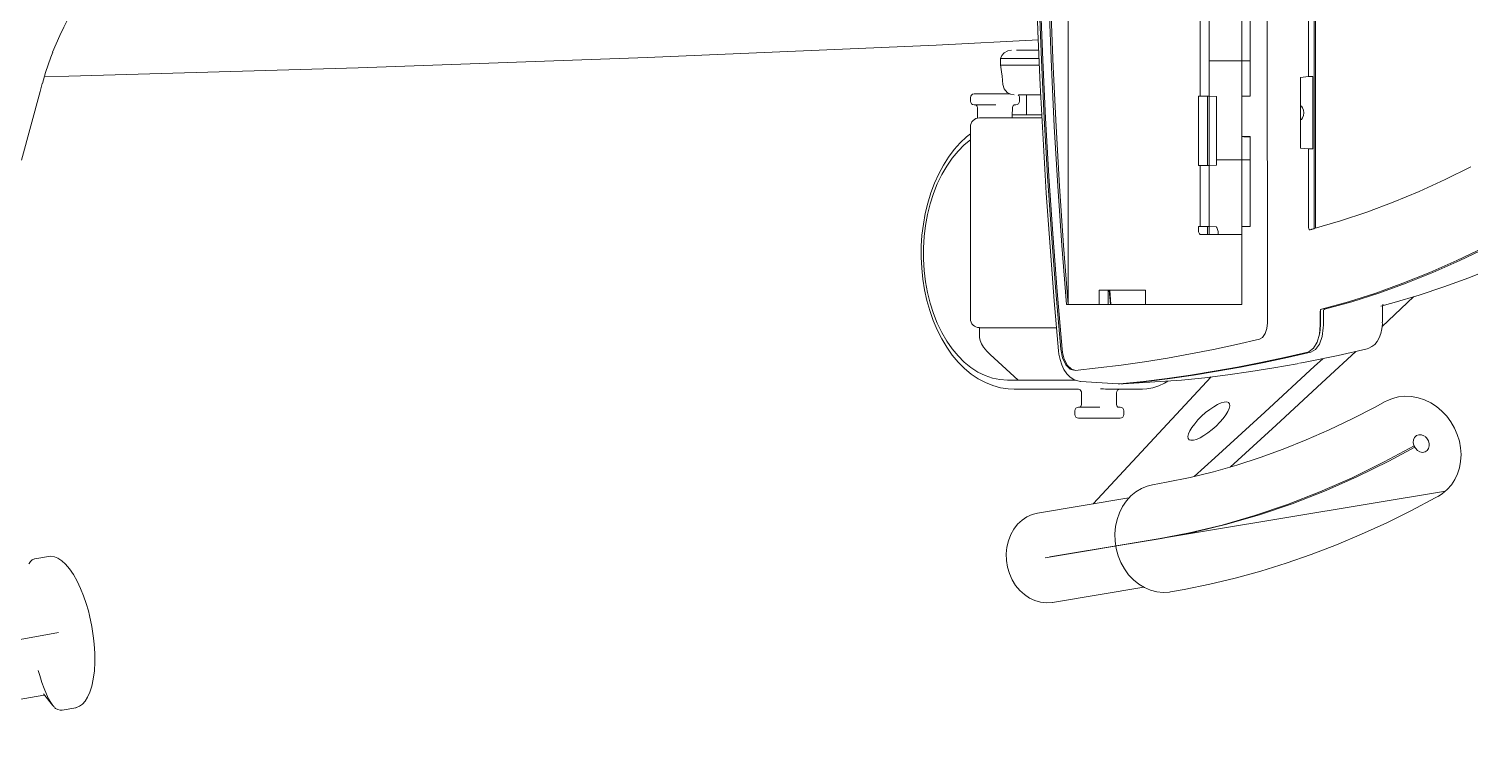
# Model space of a CAD drawing. Header units: millimetres. Extents: x -86 to 1114, y -52 to 545.
# Drawn here: x 457.9 to 895, y -36.7 to 176.8 of the extents above; entities that cross this region are included whole.
import ezdxf

# ---------------------------------------------------------------- set-up
doc = ezdxf.new("R2010")
doc.units = ezdxf.units.MM
doc.layers.add('ceco.net 103 stationary bike', color=7, linetype='Continuous')

msp = doc.modelspace()

# ---------------------------------------------------------------- linework, layer by layer
at = {"layer": 'ceco.net 103 stationary bike', "lineweight": 5}
for p, q in [((833.48, 87.71), (833.47, 405.7)), ((773.12, 93.2), (773.12, 400.21)), ((825.77, 400.21), (825.78, 93.2)), ((847.7, 377.2), (847.71, 116.21)), ((848.08, 377.1), (848.08, 116.31)), ((763.38, 192.5), (763.93, 176.08)), ((764.34, 184.92), (765.02, 167.3)), ((764.72, 184.92), (765.39, 167.3)), ((767.31, 183.29), (768.01, 165.2)), ((767.87, 183.29), (768.57, 165.21)), ((813.12, 183.55), (813.12, 156.36)), ((815.82, 156.36), (815.82, 183.55)), ((828.27, 156.36), (828.27, 183.56)), ((845.96, 180.92), (845.96, 162.28)), ((763.93, 176.08), (764.63, 159.69)), ((733.07, 171.86), (645.43, 168.08)), ((764.04, 173.4), (733.07, 171.86)), ((463.01, 163.5), (464.61, 168.17)), ((464.61, 168.17), (465.21, 169.66)), ((645.43, 168.08), (557.76, 164.92)), ((752.98, 168.7), (752.56, 167.74)), ((752.57, 167.8), (752.57, 165.75)), ((752.57, 167.8), (764.26, 167.8)), ((753.68, 169.5), (752.98, 168.7)), ((754.8, 170.13), (753.68, 169.5)), ((755.89, 170.3), (754.8, 170.13)), ((757.44, 170.3), (764.17, 170.3)), ((765.02, 167.3), (765.85, 149.7)), ((765.39, 167.3), (766.23, 149.7)), ((828.27, 167.11), (815.82, 167.11)), ((818.67, 167.11), (815.82, 167.11)), ((818.67, 167.11), (818.85, 167.11)), ((462.08, 160.24), (463.01, 163.5)), ((470.07, 162.43), (462.66, 162.28)), ((557.76, 164.92), (470.07, 162.43)), ((752.56, 165.81), (752.87, 163.7)), ((764.34, 165.75), (752.57, 165.75)), ((752.87, 163.7), (753.03, 162.44)), ((753.03, 162.44), (753.18, 161.17)), ((768.01, 165.2), (768.89, 147.15)), ((768.57, 165.21), (769.45, 147.15)), ((845.96, 162.28), (843.56, 162.04)), ((843.56, 162.04), (843.56, 140.6)), ((847.24, 162.28), (845.96, 162.28)), ((847.24, 140.36), (847.24, 162.28)), ((455.69, 136.98), (461.34, 157.73)), ((461.34, 157.73), (462.02, 160.25)), ((753.18, 161.17), (753.31, 159.83)), ((753.3, 159.94), (753.68, 158.6)), ((753.68, 158.6), (754.61, 157.48)), ((754.61, 157.48), (755.63, 156.93)), ((764.63, 159.69), (765.47, 143.31)), ((743.45, 155.93), (743.45, 154.83)), ((744.54, 157.02), (750.65, 157.02)), ((750.65, 153.73), (744.54, 153.73)), ((745.04, 153.73), (745.07, 153.73)), ((745.07, 153.73), (745.2, 153.66)), ((745.2, 153.66), (745.35, 153.48)), ((745.35, 153.48), (745.48, 153.22)), ((745.48, 153.22), (745.57, 152.86)), ((750.65, 157.02), (755.46, 157.02)), ((751.15, 153.73), (750.65, 153.73)), ((755.63, 156.93), (756.74, 156.75)), ((756.2, 152.88), (756.29, 153.24)), ((756.29, 153.24), (756.43, 153.51)), ((756.43, 153.51), (756.57, 153.67)), ((756.57, 153.67), (756.68, 153.73)), ((756.68, 153.73), (756.73, 153.73)), ((757.22, 153.73), (756.73, 153.73)), ((758.17, 156.75), (764.78, 156.75)), ((758.31, 154.83), (758.31, 155.93)), ((760.47, 156.75), (760.47, 150.66)), ((813.12, 156.36), (812.57, 156.36)), ((812.57, 156.36), (815.33, 156.36)), ((812.57, 135.32), (812.57, 156.36)), ((813.12, 156.36), (815.89, 156.36)), ((815.33, 156.36), (815.89, 156.36)), ((815.33, 156.36), (815.33, 135.32)), ((815.89, 156.36), (815.89, 135.31)), ((818.04, 156.22), (815.89, 156.36)), ((818.04, 135.45), (818.04, 156.22)), ((825.78, 144.09), (825.78, 156.36)), ((825.78, 156.36), (828.27, 156.36)), ((825.78, 156.36), (826.33, 156.36)), ((826.33, 156.36), (828.27, 156.36)), ((843.56, 153.46), (843.8, 153.32)), ((843.8, 153.32), (844.18, 152.85)), ((745.57, 152.86), (745.58, 152.64)), ((745.58, 152.64), (745.58, 149.72)), ((746.17, 149.79), (762.58, 149.79)), ((756.15, 150.66), (756.18, 152.64)), ((756.15, 150.66), (756.15, 149.79)), ((756.15, 150.66), (765.08, 150.66)), ((756.18, 152.64), (756.2, 152.88)), ((762.58, 149.79), (765.13, 149.79)), ((765.85, 149.7), (766.86, 132.14)), ((766.23, 149.7), (767.23, 132.14)), ((843.8, 149.31), (843.56, 149.18)), ((844.18, 149.78), (843.8, 149.31)), ((844.18, 152.85), (844.43, 152.15)), ((844.43, 150.49), (844.18, 149.78)), ((844.43, 152.15), (844.52, 151.32)), ((844.52, 151.32), (844.43, 150.49)), ((743.43, 144.97), (742.27, 144.06)), ((743.43, 147.04), (743.43, 88.94)), ((768.89, 147.15), (769.94, 129.12)), ((769.45, 147.15), (770.5, 129.13)), ((738.51, 140.18), (736.81, 137.91)), ((740.34, 142.23), (738.51, 140.18)), ((741.6, 141.61), (739.69, 139.72)), ((742.27, 144.06), (740.34, 142.23)), ((743.43, 143.11), (741.6, 141.61)), ((765.47, 143.31), (766.45, 126.96)), ((828.27, 144.09), (825.78, 144.09)), ((825.78, 144.09), (826.33, 144.08)), ((828.27, 144.08), (826.33, 144.08)), ((828.27, 116.89), (828.27, 144.09)), ((843.56, 140.6), (845.96, 140.36)), ((845.96, 140.36), (845.96, 117.1)), ((845.96, 140.36), (847.24, 140.36)), ((736.81, 137.91), (735.24, 135.44)), ((737.9, 137.57), (736.25, 135.19)), ((739.69, 139.72), (737.9, 137.57)), ((828.27, 137.07), (818.04, 137.07)), ((733.82, 132.8), (732.55, 129.99)), ((734.75, 132.6), (733.41, 129.81)), ((735.24, 135.44), (733.82, 132.8)), ((736.25, 135.19), (734.75, 132.6)), ((766.86, 132.14), (768.03, 114.61)), ((767.23, 132.14), (768.4, 114.61)), ((812.57, 135.32), (813.12, 135.31)), ((815.33, 135.32), (812.57, 135.32)), ((813.12, 135.31), (813.13, 116.89)), ((815.89, 135.31), (813.12, 135.31)), ((815.33, 135.32), (815.89, 135.31)), ((815.82, 116.89), (815.82, 135.31)), ((818.04, 135.45), (815.89, 135.31)), ((887.39, 131.07), (895.22, 134.97)), ((731.45, 127.05), (730.51, 123.98)), ((732.24, 126.86), (731.25, 123.75)), ((732.55, 129.99), (731.45, 127.05)), ((733.41, 129.81), (732.24, 126.86)), ((766.45, 126.96), (767.58, 110.65)), ((769.94, 129.12), (771.16, 111.14)), ((770.5, 129.13), (771.72, 111.14)), ((871.62, 124.2), (879.52, 127.48)), ((879.52, 127.48), (887.39, 131.07)), ((730.51, 123.98), (729.75, 120.82)), ((731.25, 123.75), (730.44, 120.53)), ((863.68, 121.22), (871.62, 124.2)), ((729.75, 120.82), (729.17, 117.57)), ((730.44, 120.53), (729.84, 117.21)), ((847.71, 116.21), (855.71, 118.56)), ((855.71, 118.56), (863.68, 121.22)), ((728.76, 114.27), (728.55, 110.93)), ((729.17, 117.57), (728.76, 114.27)), ((729.43, 113.82), (729.22, 110.39)), ((729.84, 117.21), (729.43, 113.82)), ((768.03, 114.61), (769.37, 97.12)), ((768.4, 114.61), (769.74, 97.12)), ((813.13, 116.89), (812.57, 116.89)), ((812.57, 116.89), (815.33, 116.89)), ((812.57, 115.74), (812.57, 116.89)), ((812.58, 115.49), (812.57, 115.74)), ((812.62, 115.24), (812.58, 115.49)), ((812.69, 115.02), (812.62, 115.24)), ((812.77, 114.83), (812.69, 115.02)), ((812.88, 114.66), (812.77, 114.83)), ((813, 114.54), (812.88, 114.66)), ((813.13, 114.47), (813, 114.54)), ((813.13, 116.89), (815.89, 116.89)), ((813.26, 114.45), (813.13, 114.47)), ((813.82, 114.44), (813.26, 114.45)), ((815.33, 114.45), (813.26, 114.45)), ((815.89, 114.44), (813.82, 114.44)), ((815.33, 116.89), (815.89, 116.89)), ((815.33, 116.89), (815.33, 114.45)), ((815.33, 114.45), (815.89, 114.44)), ((815.89, 116.89), (815.89, 114.44)), ((818.06, 116.75), (815.89, 116.89)), ((825.78, 114.44), (815.89, 114.44)), ((818.06, 116.75), (818.08, 116.68)), ((818.08, 116.68), (818.1, 116.61)), ((818.1, 116.61), (818.13, 116.54)), ((818.38, 115.98), (818.13, 116.54)), ((818.53, 115.36), (818.38, 115.98)), ((818.58, 114.72), (818.53, 115.36)), ((818.58, 114.44), (818.58, 114.72)), ((825.78, 93.2), (825.78, 116.89)), ((825.78, 116.89), (828.27, 116.89)), ((825.78, 116.89), (826.33, 116.89)), ((826.33, 116.89), (828.27, 116.89)), ((845.96, 117.1), (846, 116.44)), ((846, 116.44), (846.05, 116.21)), ((846.05, 116.21), (846.15, 115.95)), ((846.15, 115.95), (846.21, 115.87)), ((846.21, 115.87), (846.28, 115.83)), ((846.28, 115.83), (846.32, 115.83)), ((846.32, 115.83), (846.49, 115.88)), ((846.49, 115.88), (846.66, 115.93)), ((846.66, 115.93), (846.84, 115.98)), ((846.84, 115.98), (847.01, 116.02)), ((847.01, 116.02), (847.19, 116.07)), ((847.19, 116.07), (847.36, 116.12)), ((847.36, 116.12), (847.53, 116.16)), ((847.53, 116.16), (847.71, 116.21)), ((728.55, 110.93), (728.51, 107.58)), ((729.22, 110.39), (729.22, 106.95)), ((767.58, 110.65), (768.85, 94.37)), ((771.16, 111.14), (772.56, 93.2)), ((771.72, 111.14), (773.12, 93.2)), ((890.93, 106.51), (899.04, 110.42)), ((891.86, 106.51), (899.96, 110.42)), ((728.51, 107.58), (728.67, 104.24)), ((729.22, 106.95), (729.43, 103.52)), ((882.78, 102.92), (890.93, 106.51)), ((883.71, 102.92), (891.86, 106.51)), ((728.67, 104.24), (729, 100.92)), ((729, 100.92), (729.53, 97.65)), ((729.43, 103.52), (729.84, 100.13)), ((874.6, 99.65), (882.78, 102.92)), ((875.53, 99.65), (883.71, 102.92)), ((887.03, 98.55), (894.56, 101.31)), ((894.56, 101.31), (902.06, 104.34)), ((729.53, 97.65), (730.23, 94.46)), ((729.84, 100.13), (730.44, 96.81)), ((730.44, 96.81), (731.25, 93.59)), ((769.37, 97.12), (770.87, 79.69)), ((769.74, 97.12), (771.25, 79.69)), ((782.5, 97.59), (782.5, 93.2)), ((796.49, 97.59), (782.5, 97.59)), ((785.19, 93.2), (785.19, 97.59)), ((785.91, 93.2), (785.55, 97.59)), ((786.06, 93.2), (785.7, 97.59)), ((796.49, 93.2), (796.49, 97.59)), ((858.13, 94.07), (866.38, 96.7)), ((859.06, 94.07), (867.31, 96.7)), ((866.38, 96.7), (874.6, 99.65)), ((867.31, 96.7), (875.53, 99.65)), ((879.47, 96.05), (887.03, 98.55)), ((730.23, 94.46), (731.1, 91.35)), ((731.25, 93.59), (732.24, 90.49)), ((768.85, 94.37), (770.17, 79.22)), ((772.56, 93.2), (825.78, 93.2)), ((773.12, 93.2), (772.56, 93.2)), ((773.12, 93.2), (782.5, 93.2)), ((825.78, 93.2), (773.12, 93.2)), ((782.5, 93.2), (796.49, 93.2)), ((796.49, 93.2), (825.78, 93.2)), ((849.86, 91.76), (858.13, 94.07)), ((850.78, 91.76), (859.06, 94.07)), ((867.87, 92.75), (871.89, 93.82)), ((877.83, 95.55), (868.3, 86.53)), ((868.37, 92.09), (868.41, 92.54)), ((868.38, 92.05), (868.37, 92.09)), ((868.37, 87.89), (868.37, 92.05)), ((868.41, 92.54), (868.47, 92.87)), ((868.47, 92.87), (868.54, 93.08)), ((868.54, 93.08), (868.59, 93.17)), ((868.59, 93.17), (868.58, 93.16)), ((871.89, 93.82), (879.47, 96.05)), ((731.1, 91.35), (732.15, 88.36)), ((732.15, 88.36), (733.37, 85.5)), ((732.24, 90.49), (733.41, 87.53)), ((733.41, 87.53), (734.75, 84.74)), ((833.31, 85.93), (833.48, 87.71)), ((849.56, 91.17), (849.55, 91.11)), ((849.55, 91.11), (849.55, 86.95)), ((849.58, 91.38), (849.56, 91.17)), ((849.65, 91.56), (849.58, 91.38)), ((849.6, 91.12), (849.65, 91.56)), ((849.6, 86.96), (849.6, 91.12)), ((849.74, 91.7), (849.65, 91.56)), ((849.86, 91.76), (849.74, 91.7)), ((850.48, 91.11), (850.5, 91.33)), ((850.48, 86.95), (850.48, 91.11)), ((850.5, 91.33), (850.56, 91.52)), ((850.56, 91.52), (850.65, 91.67)), ((850.65, 91.67), (850.76, 91.75)), ((850.76, 91.75), (850.78, 91.76)), ((868.36, 87.27), (868.35, 87.89)), ((733.37, 85.5), (734.74, 82.79)), ((734.75, 84.74), (736.25, 82.15)), ((746.17, 86.19), (746.17, 83.68)), ((762.58, 86.19), (746.17, 86.19)), ((746.2, 83.61), (746.2, 83.18)), ((746.2, 83.18), (746.4, 82.27)), ((769.56, 86.19), (762.58, 86.19)), ((831.14, 82.72), (832.06, 83.26)), ((832.06, 83.26), (832.81, 84.38)), ((832.81, 84.38), (833.31, 85.93)), ((849.31, 84.23), (848.6, 81.82)), ((849.26, 81.24), (850.08, 83.52)), ((849.55, 86.95), (849.31, 84.23)), ((849.33, 84.48), (849.38, 84.64)), ((849.38, 84.64), (849.6, 86.96)), ((850.08, 83.52), (850.46, 86.18)), ((850.46, 86.18), (850.48, 86.95)), ((866.76, 82), (867.38, 83.1)), ((867.38, 83.1), (867.87, 84.38)), ((867.87, 84.38), (868.2, 85.8)), ((868.2, 85.8), (868.36, 87.27)), ((734.74, 82.79), (736.26, 80.25)), ((736.25, 82.15), (737.91, 79.77)), ((736.26, 80.25), (737.93, 77.9)), ((737.91, 79.77), (739.69, 77.62)), ((746.4, 82.27), (746.79, 81.32)), ((746.79, 81.32), (747.43, 80.26)), ((747.43, 80.26), (748.39, 79.09)), ((748.39, 79.09), (749.47, 78.02)), ((770.19, 79.22), (770.3, 78.14)), ((770.87, 79.69), (771.39, 77.05)), ((771.25, 79.69), (771.39, 78.62)), ((810.2, 78.24), (817.18, 79.61)), ((817.18, 79.61), (824.17, 81.1)), ((824.17, 81.1), (831.14, 82.72)), ((845.74, 78.81), (838.65, 77.16)), ((839.57, 77.16), (846.67, 78.81)), ((846.15, 78.94), (845.74, 78.81)), ((847.5, 79.99), (846.15, 78.94)), ((846.67, 78.81), (848.07, 79.61)), ((848.6, 81.82), (847.5, 79.99)), ((848.07, 79.61), (849.26, 81.24)), ((860.28, 79.01), (851.3, 70.64)), ((854.91, 77.78), (863.73, 79.8)), ((863.72, 79.83), (864.29, 79.97)), ((864.29, 79.97), (865.2, 80.45)), ((865.2, 80.45), (866.03, 81.13)), ((866.03, 81.13), (866.76, 82)), ((737.93, 77.9), (739.74, 75.75)), ((739.69, 77.62), (741.6, 75.73)), ((739.74, 75.75), (741.66, 73.83)), ((741.6, 75.73), (743.61, 74.1)), ((749.47, 78.02), (757.96, 70.3)), ((770.3, 78.14), (770.64, 76.51)), ((770.64, 76.51), (771.14, 74.97)), ((771.14, 74.97), (771.82, 73.53)), ((771.39, 78.62), (771.9, 76.63)), ((771.39, 77.05), (772.36, 74.93)), ((771.9, 76.63), (772.86, 74.75)), ((772.36, 74.93), (773.68, 73.6)), ((772.86, 74.75), (774.1, 73.58)), ((782.18, 73.99), (789.19, 74.87)), ((789.19, 74.87), (796.2, 75.87)), ((796.2, 75.87), (803.2, 77)), ((803.2, 77), (810.2, 78.24)), ((831.54, 75.64), (824.43, 74.24)), ((825.36, 74.24), (832.47, 75.64)), ((838.65, 77.16), (831.54, 75.64)), ((832.47, 75.64), (839.57, 77.16)), ((847.81, 74.5), (832.7, 60.55)), ((835.49, 74.04), (842.48, 75.28)), ((842.48, 75.28), (842.95, 75.37)), ((843.19, 75.41), (844.48, 75.65)), ((844.48, 75.65), (854.91, 77.78)), ((850.29, 76.8), (847.81, 74.5)), ((741.66, 73.83), (743.69, 72.14)), ((743.61, 74.1), (745.71, 72.74)), ((743.69, 72.14), (745.81, 70.7)), ((745.71, 72.74), (747.88, 71.68)), ((745.81, 70.7), (748.01, 69.53)), ((747.88, 71.68), (750.11, 70.91)), ((750.11, 70.91), (752.37, 70.45)), ((752.37, 70.45), (754.65, 70.3)), ((754.65, 70.3), (775.3, 70.3)), ((771.82, 73.53), (772.69, 72.25)), ((772.69, 72.25), (773.6, 71.31)), ((773.6, 71.31), (774.58, 70.62)), ((773.68, 73.6), (774.68, 73.36)), ((774.1, 73.58), (775.09, 73.35)), ((774.58, 70.62), (775.64, 70.15)), ((774.97, 73.28), (775.16, 73.24)), ((775.16, 73.24), (782.18, 73.99)), ((775.64, 70.15), (776.86, 69.92)), ((816.43, 71.27), (780.65, 32.78)), ((789.72, 69.16), (807.5, 70.28)), ((803.06, 70.81), (795.93, 69.92)), ((796.86, 69.92), (803.99, 70.81)), ((802.27, 69.36), (803.26, 70.02)), ((810.19, 71.83), (803.06, 70.81)), ((803.99, 70.81), (811.12, 71.83)), ((807.5, 70.28), (814.5, 71.04)), ((817.32, 72.97), (810.19, 71.83)), ((811.12, 71.83), (818.24, 72.97)), ((814.5, 71.04), (821.5, 71.92)), ((824.43, 74.24), (817.32, 72.97)), ((818.24, 72.97), (825.36, 74.24)), ((821.5, 71.92), (828.5, 72.92)), ((828.5, 72.92), (835.49, 74.04)), ((851.3, 70.64), (836.19, 56.69)), ((748.01, 69.53), (750.26, 68.63)), ((750.26, 68.63), (752.55, 67.99)), ((752.55, 67.99), (754.87, 67.64)), ((754.87, 67.64), (756.69, 67.56)), ((776.16, 67.56), (756.69, 67.56)), ((776.18, 67.55), (776.26, 67.55)), ((776.26, 67.55), (776.45, 67.5)), ((776.45, 67.5), (776.71, 67.36)), ((776.71, 67.36), (776.96, 67.1)), ((776.86, 69.92), (776.89, 69.92)), ((776.88, 69.92), (788.29, 69.16)), ((776.96, 67.1), (777.11, 66.74)), ((777.11, 66.74), (777.12, 66.5)), ((777.14, 66.5), (777.14, 63.17)), ((782.94, 67.67), (783.83, 67.62)), ((783.83, 67.62), (784.45, 67.57)), ((784.45, 67.57), (784.79, 67.56)), ((786.68, 67.56), (784.79, 67.56)), ((795.59, 67.56), (786.68, 67.56)), ((787.74, 63.17), (787.74, 66.46)), ((788.79, 69.16), (788.29, 69.19)), ((795.93, 69.92), (788.79, 69.16)), ((789.02, 69.19), (789.12, 69.16)), ((789.12, 69.16), (789.72, 69.16)), ((789.72, 69.16), (796.86, 69.92)), ((795.59, 67.56), (796.93, 67.63)), ((796.93, 67.63), (798.78, 67.95)), ((798.78, 67.95), (800.56, 68.53)), ((800.56, 68.53), (802.27, 69.36)), ((776.2, 62.07), (782.3, 62.07)), ((776.64, 62.08), (776.6, 62.07)), ((776.75, 62.14), (776.64, 62.08)), ((776.89, 62.3), (776.75, 62.14)), ((777.04, 62.57), (776.89, 62.3)), ((777.13, 62.92), (777.04, 62.57)), ((777.14, 63.17), (777.13, 62.92)), ((782.3, 62.07), (782.71, 62.07)), ((787.76, 62.95), (787.74, 63.17)), ((787.84, 62.59), (787.76, 62.95)), ((787.97, 62.32), (787.84, 62.59)), ((788.12, 62.15), (787.97, 62.32)), ((788.25, 62.08), (788.12, 62.15)), ((788.29, 62.07), (788.25, 62.08)), ((788.29, 62.07), (788.87, 62.07)), ((814.76, 60.44), (816, 61.41)), ((816, 61.41), (817.23, 62.25)), ((817.23, 62.25), (818.41, 62.92)), ((818.41, 62.92), (819.48, 63.39)), ((819.48, 63.39), (820.41, 63.66)), ((820.41, 63.66), (821.15, 63.7)), ((821.15, 63.7), (821.7, 63.51)), ((821.9, 61.73), (821.49, 60.8)), ((821.7, 63.51), (822.01, 63.11)), ((822.08, 62.51), (821.9, 61.73)), ((822.01, 63.11), (822.08, 62.51)), ((866.14, 62.11), (859.22, 58.54)), ((869.23, 63.8), (866.14, 62.11)), ((869.69, 64.03), (869.24, 63.77)), ((871.42, 64.75), (869.69, 64.03)), ((873.28, 65.22), (871.42, 64.75)), ((875.21, 65.42), (873.28, 65.22)), ((877.21, 65.33), (875.21, 65.42)), ((879.18, 64.97), (877.21, 65.33)), ((881.14, 64.32), (879.18, 64.97)), ((883.02, 63.42), (881.14, 64.32)), ((884.77, 62.28), (883.02, 63.42)), ((886.41, 60.91), (884.77, 62.28)), ((775.1, 60.98), (775.1, 59.88)), ((782.3, 58.78), (776.2, 58.78)), ((788.87, 58.78), (782.3, 58.78)), ((789.97, 59.88), (789.97, 60.98)), ((810.62, 55.98), (811.45, 57.09)), ((811.45, 57.09), (812.44, 58.24)), ((812.44, 58.24), (813.56, 59.37)), ((813.56, 59.37), (814.76, 60.44)), ((832.7, 60.55), (817.55, 46.74)), ((819.04, 57.51), (817.92, 56.38)), ((820.04, 58.65), (819.04, 57.51)), ((820.86, 59.76), (820.04, 58.65)), ((821.49, 60.8), (820.86, 59.76)), ((859.22, 58.54), (852.27, 55.22)), ((887.87, 59.36), (886.41, 60.91)), ((889.15, 57.64), (887.87, 59.36)), ((890.23, 55.78), (889.15, 57.64)), ((809.4, 53.23), (809.58, 54.01)), ((809.47, 52.63), (809.4, 53.23)), ((809.79, 52.23), (809.47, 52.63)), ((809.58, 54.01), (809.99, 54.94)), ((809.99, 54.94), (810.62, 55.98)), ((813.07, 52.83), (812, 52.35)), ((814.25, 53.5), (813.07, 52.83)), ((815.48, 54.33), (814.25, 53.5)), ((816.72, 55.3), (815.48, 54.33)), ((817.92, 56.38), (816.72, 55.3)), ((836.19, 56.69), (822.23, 43.96)), ((852.27, 55.22), (845.29, 52.17)), ((878.14, 52.95), (877.81, 52.22)), ((878.69, 53.48), (878.14, 52.95)), ((879.4, 53.76), (878.69, 53.48)), ((880.19, 53.75), (879.4, 53.76)), ((880.98, 53.44), (880.19, 53.75)), ((881.4, 53.16), (880.98, 53.44)), ((881.52, 53.05), (881.4, 53.15)), ((881.74, 52.83), (881.52, 53.05)), ((882.18, 52.24), (881.74, 52.83)), ((891.08, 53.84), (890.23, 55.78)), ((891.71, 51.8), (891.08, 53.84)), ((810.33, 52.05), (809.79, 52.23)), ((811.07, 52.09), (810.33, 52.05)), ((812, 52.35), (811.07, 52.09)), ((838.28, 49.37), (831.26, 46.83)), ((845.29, 52.17), (838.28, 49.37)), ((868.89, 45.49), (877.97, 50.41)), ((870.31, 45.72), (878.18, 49.99)), ((877.81, 52.22), (877.74, 51.36)), ((877.74, 51.36), (877.93, 50.48)), ((877.93, 50.48), (878.36, 49.66)), ((878.36, 49.66), (878.99, 49)), ((878.99, 49), (879.74, 48.56)), ((879.74, 48.56), (880.54, 48.4)), ((880.54, 48.4), (881.31, 48.53)), ((880.54, 48.4), (880.54, 48.4)), ((881.31, 48.53), (881.94, 48.94)), ((881.94, 48.94), (882.39, 49.59)), ((882.37, 51.85), (882.18, 52.24)), ((882.5, 51.42), (882.37, 51.85)), ((882.39, 49.59), (882.59, 50.39)), ((882.57, 51.08), (882.5, 51.42)), ((882.59, 50.39), (882.57, 51.08)), ((892.09, 49.76), (891.71, 51.8)), ((892.22, 47.71), (892.09, 49.76)), ((817.55, 46.74), (811.32, 41.11)), ((824.2, 44.56), (817.13, 42.55)), ((831.26, 46.83), (824.2, 44.56)), ((859.17, 40.72), (868.89, 45.49)), ((860.59, 40.95), (870.31, 45.72)), ((891.14, 41.88), (891.75, 43.74)), ((891.75, 43.74), (892.1, 45.68)), ((892.1, 45.68), (892.22, 47.71)), ((810.04, 40.8), (802.93, 39.32)), ((817.13, 42.55), (810.04, 40.8)), ((849.4, 36.42), (859.17, 40.72)), ((850.81, 36.65), (860.59, 40.95)), ((889.29, 38.58), (890.32, 40.16)), ((890.32, 40.16), (891.14, 41.88)), ((767.48, 16.69), (887.49, 36.68)), ((792.08, 35.2), (790.73, 33.7)), ((793.61, 36.46), (792.08, 35.2)), ((795.29, 37.46), (793.61, 36.46)), ((797.07, 38.18), (795.29, 37.46)), ((798.67, 38.56), (797.07, 38.18)), ((802.93, 39.32), (798.67, 38.56)), ((839.58, 32.59), (849.4, 36.42)), ((840.99, 32.83), (850.81, 36.65)), ((884.38, 34.59), (885.23, 35.06)), ((885.24, 35.07), (886.64, 35.96)), ((886.64, 35.96), (888.05, 37.16)), ((888.05, 37.16), (889.29, 38.58)), ((791.47, 34.58), (763.81, 29.97)), ((789.57, 31.99), (788.63, 30.09)), ((790.73, 33.7), (789.57, 31.99)), ((829.72, 29.25), (839.58, 32.59)), ((831.13, 29.49), (840.99, 32.83)), ((869.67, 27.05), (877.24, 30.79)), ((877.24, 30.79), (884.38, 34.59)), ((756.62, 25.13), (757.77, 26.6)), ((757.77, 26.6), (759.1, 27.85)), ((759.1, 27.85), (760.59, 28.84)), ((760.59, 28.84), (762.2, 29.56)), ((762.2, 29.56), (763.81, 29.97)), ((787.93, 28.06), (787.48, 25.91)), ((788.63, 30.09), (787.93, 28.06)), ((809.9, 24), (819.83, 26.38)), ((811.32, 24.24), (821.24, 26.62)), ((819.83, 26.38), (829.72, 29.25)), ((821.24, 26.62), (831.13, 29.49)), ((862.08, 23.58), (869.67, 27.05)), ((754.98, 21.63), (755.69, 23.46)), ((755.69, 23.46), (756.62, 25.13)), ((766.07, 16.45), (799.96, 22.1)), ((767.48, 16.69), (801.37, 22.34)), ((787.48, 25.91), (787.28, 23.7)), ((787.28, 23.7), (787.35, 21.47)), ((799.96, 22.1), (809.9, 24)), ((801.37, 22.34), (811.32, 24.24)), ((854.46, 20.38), (862.08, 23.58)), ((754.33, 17.68), (754.53, 19.69)), ((754.39, 15.64), (754.33, 17.68)), ((754.53, 19.69), (754.98, 21.63)), ((787.35, 21.47), (787.69, 19.25)), ((787.69, 19.25), (788.27, 17.08)), ((846.82, 17.45), (854.46, 20.38)), ((457.99, 14.73), (457.95, 14.65)), ((458.42, 15.35), (457.99, 14.73)), ((458.94, 15.81), (458.42, 15.35)), ((459.63, 16.11), (458.94, 15.81)), ((459.77, 16.12), (459.63, 16.11)), ((463.89, 16.88), (459.77, 16.14)), ((464.64, 16.94), (463.89, 16.86)), ((465.68, 16.78), (464.64, 16.94)), ((466.77, 16.32), (465.68, 16.78)), ((467.91, 15.57), (466.77, 16.32)), ((469.09, 14.5), (467.91, 15.57)), ((470.27, 13.1), (469.09, 14.5)), ((754.72, 13.62), (754.39, 15.64)), ((755.3, 11.66), (754.72, 13.62)), ((788.27, 17.08), (789.1, 15.02)), ((789.1, 15.02), (790.16, 13.09)), ((831.46, 12.4), (839.15, 14.79)), ((839.15, 14.79), (846.82, 17.45)), ((471.45, 11.38), (470.27, 13.1)), ((472.58, 9.39), (471.45, 11.38)), ((473.62, 7.19), (472.58, 9.39)), ((756.12, 9.81), (755.3, 11.66)), ((757.16, 8.1), (756.12, 9.81)), ((790.16, 13.09), (791.43, 11.33)), ((791.43, 11.33), (792.88, 9.78)), ((792.88, 9.78), (794.5, 8.47)), ((816.03, 8.43), (823.75, 10.28)), ((823.75, 10.28), (831.46, 12.4)), ((474.55, 4.87), (473.62, 7.19)), ((475.33, 2.59), (474.55, 4.87)), ((758.4, 6.58), (757.16, 8.1)), ((759.81, 5.29), (758.4, 6.58)), ((761.36, 4.24), (759.81, 5.29)), ((768.32, 2.93), (795.98, 7.54)), ((794.5, 8.47), (796.24, 7.41)), ((796.24, 7.41), (798.07, 6.63)), ((798.07, 6.63), (799.97, 6.14)), ((799.97, 6.14), (801.89, 5.95)), ((801.89, 5.95), (803.8, 6.07)), ((803.8, 6.07), (804.08, 6.11)), ((804.08, 6.11), (808.3, 6.86)), ((808.3, 6.86), (816.03, 8.43)), ((475.99, 0.34), (475.33, 2.59)), ((476.34, -1.03), (475.99, 0.34)), ((763.02, 3.47), (761.36, 4.24)), ((764.74, 2.98), (763.02, 3.47)), ((766.5, 2.8), (764.74, 2.98)), ((768.24, 2.92), (766.5, 2.8)), ((768.32, 2.93), (768.24, 2.92)), ((477.05, -4.42), (476.34, -1.03)), ((297.36, -36.7), (466.95, -6.24)), ((477.56, -7.87), (477.05, -4.42)), ((477.76, -9.78), (477.56, -7.87)), ((477.92, -12.41), (477.76, -9.78)), ((477.93, -15.17), (477.92, -12.41)), ((477.79, -17.77), (477.93, -15.17)), ((461.25, -19.23), (460.8, -17.67)), ((461.91, -21.31), (461.25, -19.23)), ((462.58, -23.19), (461.91, -21.31)), ((477, -22.47), (477.47, -20.31)), ((477.47, -20.31), (477.79, -17.77)), ((447.74, -27.79), (462.44, -25.15)), ((462.4, -24.8), (465.12, -28.24)), ((462.45, -25.17), (462.6, -25.14)), ((463.25, -24.86), (462.58, -23.19)), ((462.6, -25.14), (462.77, -25.18)), ((462.77, -25.18), (462.76, -25.17)), ((463.91, -26.28), (463.25, -24.86)), ((475.01, -26.99), (475.76, -25.8)), ((475.76, -25.8), (476.43, -24.3)), ((476.43, -24.3), (477, -22.47)), ((464.56, -27.44), (463.91, -26.28)), ((465.19, -28.33), (464.56, -27.44)), ((465.6, -28.77), (465.19, -28.33)), ((465.75, -28.89), (466.06, -29.18)), ((466.06, -29.18), (466.72, -29.57)), ((466.72, -29.57), (467.42, -29.74)), ((467.42, -29.74), (468, -29.7)), ((468.01, -29.72), (472.13, -28.98)), ((472.13, -28.95), (472.37, -28.93)), ((472.37, -28.93), (473.31, -28.55)), ((473.31, -28.55), (474.19, -27.91)), ((474.19, -27.91), (475.01, -26.99))]:
    msp.add_line(p, q, dxfattribs=at)
for centre, radius, start, end in [((547.19, 137.52), 88.13, 130.0009, 158.5928), ((744.54, 155.93), 1.1, 90.0009, 180.0009), ((744.54, 154.83), 1.1, 180.0009, 270.0009), ((757.22, 154.83), 1.1, 270.0009, 0.0009), ((757.22, 155.93), 1.1, 0.0009, 48.4891), ((746.17, 147.04), 2.74, 90.0009, 180.0009), ((746.17, 88.94), 2.74, 180.0009, 270.0009), ((788.84, 66.46), 1.1, 90.0009, 180.0009), ((776.2, 60.98), 1.1, 90.0009, 180.0009), ((788.87, 60.98), 1.1, 0.0009, 90.0009), ((776.2, 59.88), 1.1, 180.0009, 270.0009), ((788.87, 59.88), 1.1, 270.0009, 0.0009)]:
    msp.add_arc(centre, radius, start, end, dxfattribs=at)

doc.saveas('drawing.dxf')
